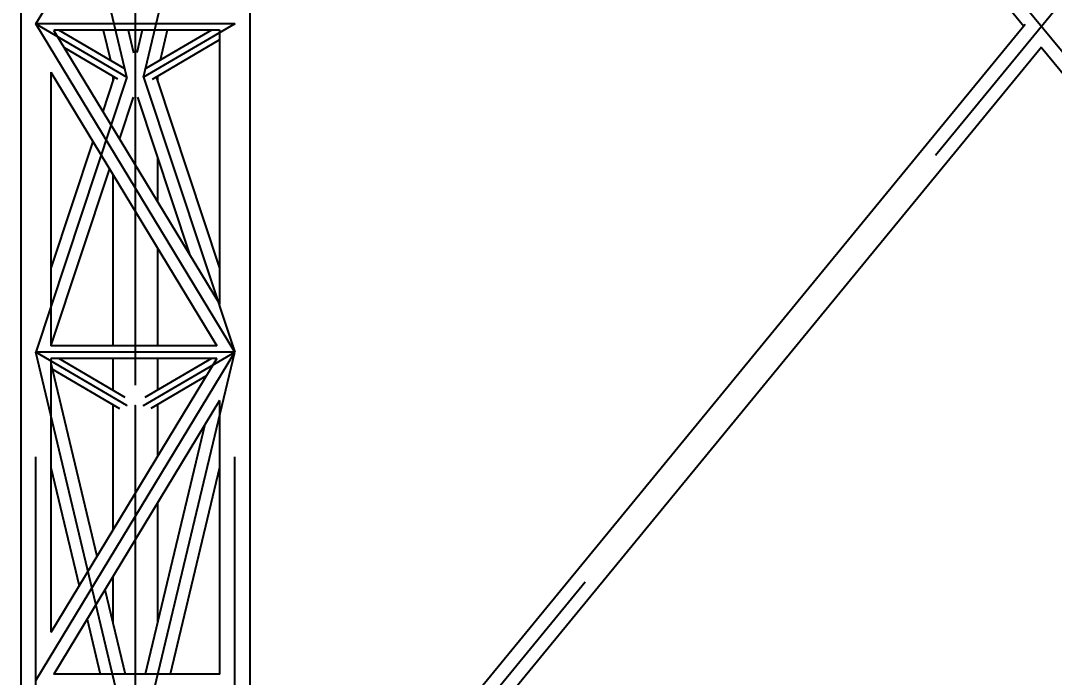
# Model space of a CAD drawing. Header units: millimetres. Extents: x 150209.93 to 150215.05, y 136675.65 to 136679.93.
# Drawn here: x 150211.9426 to 150212.1297, y 136678.839 to 136678.9579 of the extents above; entities that cross this region are included whole.
import ezdxf

# ---------------------------------------------------------------- set-up
doc = ezdxf.new("R2010")
doc.units = ezdxf.units.MM
doc.header["$LTSCALE"] = 0.25
doc.linetypes.add('CENTER', pattern=[50.8, 31.75, -6.35, 6.35, -6.35])
doc.linetypes.add('XKITLINE00', pattern=[0])
doc.styles.add('ROMANS', font='romans.shx')
doc.dimstyles.new('MD300', dxfattribs={"dimtxt": 2.5, "dimasz": 2.5, "dimexe": 1, "dimexo": 1, "dimgap": 0.5, "dimtad": 1, "dimdec": 1, "dimlfac": 50, "dimrnd": 0.5, "dimdsep": 46, "dimtxsty": 'ROMANS', "dimcen": 1, "dimclrd": 146, "dimclre": 146, "dimclrt": 30, "dimadec": 1, "dimazin": 2, "dimtfac": 1, "dimtdec": 1, "dimtmove": 0, "dimatfit": 1, "dimfxl": 1, "dimtolj": 1, "dimtzin": 0, "dimlwd": -1, "dimlwe": -1, "dimarcsym": 0})

# ---------------------------------------------------------------- blocks, each defined once
blk = doc.blocks.new('çatıı')
at = {"color": 8, "linetype": 'CENTER'}
for p, q in [((15265, 17519.98), (16725, 15740.27)), ((15265, 15740.27), (16724.99, 17519.98)), ((15167.5, 16583.84), (15085, 16929.08)), ((15085, 16632.17), (15265, 16929.08)), ((15182.5, 16583.84), (15265, 16929.08)), ((15085, 15740.27), (15085, 16860.11)), ((15265, 15740.27), (15265, 16860.12)), ((15175, 16804.87), (15175, 15913.49)), ((15085, 16632.17), (15167.5, 16583.84)), ((15265, 16334.87), (15085, 16632.17)), ((15265, 16632.17), (15085, 16632.17)), ((15265, 16632.17), (15182.5, 16583.84)), ((15167.5, 16583.84), (15085, 16334.87)), ((15182.5, 16583.84), (15265, 16334.87)), ((15167.5, 15989.25), (15085, 16334.87)), ((15085, 16037.57), (15265, 16334.87)), ((15167.5, 16286.54), (15085, 16334.87)), ((15265, 16334.87), (15085, 16334.87)), ((15182.5, 15989.25), (15265, 16334.87)), ((15182.5, 16286.54), (15265, 16334.87)), ((15175, 16286.54), (15175, 15740.27))]:
    blk.add_line(p, q, dxfattribs=at)
at = {"color": 8, "linetype": 'XKITLINE00'}
for p, q in [((15278.65, 17484.14), (15979.24, 16630.13)), ((15071.35, 16860.11), (15071.35, 15785.97)), ((15278.65, 16860.12), (15278.65, 15785.97)), ((15101.14, 16626.58), (15251.34, 16378.52)), ((15251.35, 16626.47), (15101.21, 16626.47)), ((15165.55, 16591.58), (15105.99, 16626.47)), ((15146.05, 16626.47), (15152.57, 16599.18)), ((15168.57, 16626.47), (15173.45, 16606.02)), ((15181.42, 16626.47), (15176.52, 16605.95)), ((15243.99, 16626.47), (15184.72, 16591.75)), ((15203.94, 16626.47), (15197.42, 16599.19)), ((15251.35, 16626.6), (15251.35, 16378.49)), ((15980.35, 16631.48), (15286.73, 15785.97)), ((15251.35, 16617.57), (15190.46, 16581.9)), ((15159.37, 16582), (15110.97, 16610.35)), ((15995.18, 16611.15), (15318.24, 15785.97)), ((15995, 16610.92), (16671.75, 15785.97)), ((15098.64, 16588.55), (15248.78, 16340.57)), ((15098.65, 16588.51), (15098.65, 16340.57)), ((15155.73, 16583.16), (15145.72, 16552.95)), ((15154.7, 16584.74), (15154.7, 16580.02)), ((15194.25, 16583.17), (15251.35, 16410.87)), ((15195.3, 16584.73), (15195.3, 16580.02)), ((15173.03, 16565.74), (15160.63, 16528.32)), ((15176.96, 16565.74), (15224.08, 16423.54)), ((15136.69, 16525.69), (15098.65, 16410.87)), ((15195.3, 16510.4), (15195.3, 16471.08)), ((15151.6, 16501.07), (15098.65, 16341.25)), ((15154.7, 16495.96), (15154.7, 16340.57)), ((15195.3, 16428.9), (15195.3, 16340.57)), ((15248.94, 16340.57), (15098.55, 16340.57)), ((15248.85, 16329.3), (15098.64, 16081.19)), ((15098.65, 16329.29), (15098.65, 16081.21)), ((15248.78, 16329.17), (15098.65, 16329.17)), ((15098.65, 16324.85), (15140.36, 16150.1)), ((15166.04, 16293.99), (15105.99, 16329.17)), ((15154.7, 16329.17), (15154.7, 16300.64)), ((15244, 16329.17), (15183.56, 16293.77)), ((15195.3, 16329.17), (15195.3, 16300.64)), ((15161.18, 16283.64), (15099.91, 16319.53)), ((15239.02, 16313.05), (15189.15, 16283.84)), ((15251.34, 16291.23), (15101.21, 16043.27)), ((15154.7, 16287.44), (15154.7, 16173.78)), ((15195.3, 16287.44), (15195.3, 16240.84)), ((15251.35, 16291.25), (15251.35, 16043.27)), ((15238.1, 16269.36), (15184.13, 16043.27)), ((15098.65, 16230.52), (15124.21, 16123.43)), ((15251.35, 16230.52), (15206.65, 16043.27)), ((15195.3, 16198.66), (15195.3, 16090.03)), ((15154.7, 16131.6), (15154.7, 16090.03)), ((15147.58, 16119.85), (15165.86, 16043.27)), ((15131.43, 16093.18), (15143.34, 16043.27)), ((15251.43, 16043.27), (15101.04, 16043.27))]:
    blk.add_line(p, q, dxfattribs=at)
for centre in [(15085, 16632.17), (15085, 16632.17), (15085, 16632.17), (15085, 16632.17), (15265, 16632.17), (15265, 16632.17), (15167.5, 16583.84), (15167.5, 16583.84), (15167.5, 16583.84), (15182.5, 16583.84), (15182.5, 16583.84), (15182.5, 16583.84), (15085, 16334.87), (15085, 16334.87), (15085, 16334.87), (15085, 16334.87), (15265, 16334.87), (15265, 16334.87), (15265, 16334.87), (15265, 16334.87), (15265, 16334.87), (15265, 16334.87), (15167.5, 16286.54), (15175, 16286.54), (15182.5, 16286.54)]:
    blk.add_circle(centre, 0.05, dxfattribs=at)
blk = doc.blocks.new('*D60')
at = {"color": 146, "transparency": 16777216}
for p, q in [((150212.09526, 136679.77257), (150212.09527, 136679.80267)), ((150212.25462, 136679.77252), (150212.25463, 136679.80262)), ((150212.12495, 136678.80266), (150212.22431, 136678.80263))]:
    blk.add_line(p, q, dxfattribs=at)
for points in [[(150212.12495, 136678.80766), (150212.12495, 136678.79766), (150212.09495, 136678.80267)], [(150212.22431, 136678.80763), (150212.22431, 136678.79763), (150212.25431, 136678.80262)]]:
    blk.add_solid(points, dxfattribs=at)
at = {"layer": 'DEFPOINTS', "color": 0, "transparency": 16777216}
for p in [(150212.25431, 136678.80262), (150212.09494, 136678.77257), (150212.2543, 136678.77252)]:
    blk.add_point(p, dxfattribs=at)
at = {"color": 30, "transparency": 16777216, "insert": (150212.17464, 136678.82765), "char_height": 0.03, "attachment_point": 5, "rotation": 359.9819, "style": 'ROMANS'}
blk.add_mtext('\\A1;8', dxfattribs=at)

msp = doc.modelspace()

# ---------------------------------------------------------------- block references
at = {"xscale": 0.0002000170049888334, "yscale": 0.0002000170049888334, "zscale": 0.0002000170049888334}
msp.add_blockref('çatıı', (150208.92807, 136675.63059), dxfattribs=at)

# ---------------------------------------------------------------- dimensions: what is measured, and where the dimension line sits
dim = msp.add_aligned_dim(p1=(150212.09494, 136678.77257), p2=(150212.2543, 136678.77252), distance=0.0301, dimstyle='MD300', override={"dimtxt": 0.03, "dimasz": 0.03, "dimgap": 0.01})
dim.commit()
dim.dimension.update_dxf_attribs({"geometry": '*D60', "text_midpoint": (150212.17464, 136678.82765)})

doc.saveas('drawing.dxf')
